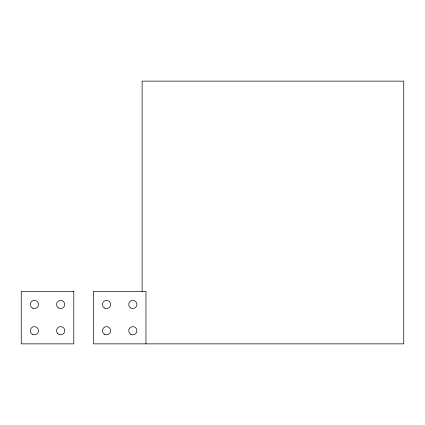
<?xml version="1.0" encoding="UTF-8"?>
<svg xmlns="http://www.w3.org/2000/svg" width="425" height="425" viewBox="0 0 425 425"><rect width="100%" height="100%" fill="white"/><g stroke="black" fill="none" stroke-linecap="round" stroke-linejoin="round"><path stroke-width="0.64" d="M145.966 343.862L145.966 291.316L93.42 291.316L93.42 343.862L403.75 343.862L403.75 81.138L142.12 81.138L142.12 291.449M73.796 291.316L21.25 291.316L21.25 343.862L73.796 343.862L73.796 291.316M104.502 334.278A4.107 4.107 0 0 0 110.659 330.724A4.107 4.107 0 0 0 104.502 327.17A4.107 4.107 0 0 0 104.502 334.278M130.778 334.278A4.107 4.107 0 0 0 136.935 330.724A4.107 4.107 0 0 0 130.778 327.17A4.107 4.107 0 0 0 130.778 334.278M104.502 308.008A4.107 4.107 0 0 0 110.659 304.454A4.107 4.107 0 0 0 104.502 300.895A4.107 4.107 0 0 0 104.502 308.008M130.778 308.008A4.107 4.107 0 0 0 136.935 304.454A4.107 4.107 0 0 0 130.778 300.895A4.107 4.107 0 0 0 130.778 308.008M58.607 308.008A4.107 4.107 0 0 0 64.765 304.454A4.107 4.107 0 0 0 58.607 300.895A4.107 4.107 0 0 0 58.607 308.008M32.332 308.008A4.107 4.107 0 0 0 38.489 304.454A4.107 4.107 0 0 0 32.332 300.895A4.107 4.107 0 0 0 32.332 308.008M57.758 333.625A4.107 4.107 0 0 0 64.621 331.787A4.107 4.107 0 0 0 59.596 326.761A4.107 4.107 0 0 0 57.758 333.625M32.332 334.278A4.107 4.107 0 0 0 38.489 330.724A4.107 4.107 0 0 0 32.332 327.17A4.107 4.107 0 0 0 32.332 334.278"/></g></svg>
